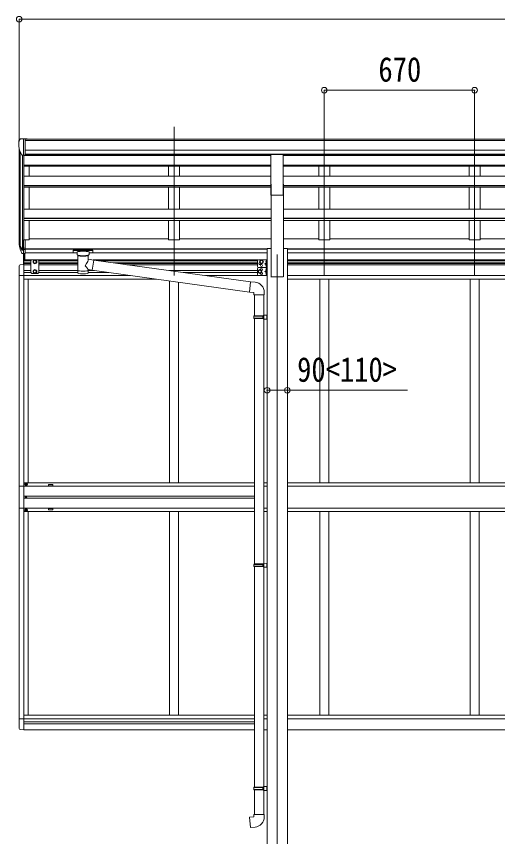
# Model space of a CAD drawing. Units: millimetres at full size, sheet at 1:25; details may follow other scales. Extents: x -6988 to 7066, y -4877 to 4823.
# Drawn here: x -312 to 1833, y -1406 to 2250 of the extents above; entities that cross this region are included whole.
import ezdxf
from ezdxf.enums import TextEntityAlignment as Align

# ---------------------------------------------------------------- set-up
doc = ezdxf.new("R2010")
doc.units = ezdxf.units.MM
doc.header["$LTSCALE"] = 25
doc.header["$PDMODE"] = 32
doc.header["$PDSIZE"] = 25
for name, color, linetype, lineweight in [('0-1_本体', 4, 'Continuous', 9), ('0-2_部品', 7, 'Continuous', 9), ('0-8_PARTS2', 2, 'Continuous', 9), ('0-A_寸法', 6, 'Continuous', 9), ('1-1_GLASS', 4, 'Continuous', 9), ('1-2_GLASS_SEAL', 7, 'Continuous', 9)]:
    doc.layers.add(name, color=color, linetype=linetype, lineweight=lineweight)
doc.styles.add('ＭＳ ゴシック', font='')
doc.styles.get('ＭＳ ゴシック').set_extended_font_data('MS Gothic')

msp = doc.modelspace()

# ---------------------------------------------------------------- linework, layer by layer
at = {"layer": '0-1_本体'}
for p, q in [((-273.37, 1702.42), (5073.63, 1702.42)), ((-273.37, 1697.07), (5073.63, 1697.07)), ((-299.87, 1250.3), (-299.87, 1665.67)), ((-295.59, 1646.87), (-295.59, 1228.3)), ((-273.37, 1653.54), (5073.63, 1653.54)), ((-285.87, 1631.51), (-285.87, 1210.3)), ((-279.87, 1631.04), (-279.87, 1254.73)), ((822.63, 1630.35), (-279.87, 1630.35)), ((-273.37, 1635.87), (5073.63, 1635.87)), ((822.63, 1633.5), (-273.37, 1633.5)), ((-254.87, 1633.5), (-254.87, 1630.35)), ((365.13, 1630.35), (365.13, 1633.5)), ((415.13, 1630.35), (415.13, 1633.5)), ((877.63, 1633.5), (3922.63, 1633.5)), ((877.63, 1630.35), (3922.63, 1630.35)), ((1035.13, 1630.35), (1035.13, 1633.5)), ((1085.13, 1630.35), (1085.13, 1633.5)), ((1705.13, 1630.35), (1705.13, 1633.5)), ((1755.13, 1630.35), (1755.13, 1633.5)), ((822.63, 1586.87), (-279.87, 1586.87)), ((822.63, 1582.79), (-279.87, 1582.79)), ((-254.87, 1582.76), (-254.87, 1537.77)), ((365.13, 1537.64), (365.13, 1582.79)), ((415.13, 1537.64), (415.13, 1582.79)), ((877.63, 1586.87), (3922.63, 1586.87)), ((877.63, 1582.79), (3922.63, 1582.79)), ((1035.13, 1537.64), (1035.13, 1582.79)), ((1085.13, 1537.64), (1085.13, 1582.79)), ((1705.13, 1537.64), (1705.13, 1582.79)), ((1755.13, 1537.64), (1755.13, 1582.79)), ((822.63, 1537.64), (-279.87, 1537.64)), ((877.63, 1537.64), (3922.63, 1537.64)), ((822.63, 1089.44), (822.63, 1502.08)), ((877.63, 1089.44), (877.63, 1502.08)), ((822.63, 1496.9), (-279.87, 1496.9)), ((822.63, 1495.41), (-279.87, 1495.41)), ((822.63, 1488.62), (-279.87, 1488.62)), ((-254.87, 1488.59), (-254.87, 1390.33)), ((365.13, 1390.33), (365.13, 1488.62)), ((415.13, 1390.33), (415.13, 1488.62)), ((877.63, 1496.9), (3922.63, 1496.9)), ((877.63, 1495.41), (3922.63, 1495.41)), ((877.63, 1488.62), (3922.63, 1488.62)), ((1035.13, 1390.33), (1035.13, 1488.62)), ((1085.13, 1390.33), (1085.13, 1488.62)), ((1705.13, 1390.33), (1705.13, 1488.62)), ((1755.13, 1390.33), (1755.13, 1488.62)), ((822.73, 1390.33), (-279.87, 1390.33)), ((877.53, 1390.33), (3922.63, 1390.33)), ((822.8, 1351.12), (-279.87, 1351.12)), ((822.71, 1349.64), (-279.87, 1349.64)), ((822.73, 1339.98), (-279.87, 1339.98)), ((-254.87, 1340.07), (-254.87, 1253.91)), ((365.13, 1339.98), (365.13, 1253.91)), ((415.13, 1339.98), (415.13, 1253.91)), ((877.47, 1351.12), (3922.63, 1351.12)), ((877.53, 1339.98), (3922.63, 1339.98)), ((877.55, 1349.64), (3922.63, 1349.64)), ((1035.13, 1339.98), (1035.13, 1253.91)), ((1085.13, 1339.98), (1085.13, 1253.91)), ((1705.13, 1339.98), (1705.13, 1253.91)), ((1755.13, 1339.98), (1755.13, 1253.91)), ((-273.37, 1253.91), (-254.87, 1253.91)), ((-254.87, 1258.71), (365.13, 1258.71)), ((365.13, 1253.91), (415.13, 1253.91)), ((822.86, 1258.71), (415.13, 1258.71)), ((822.86, 1258.71), (415.13, 1258.71)), ((877.4, 1258.71), (1035.13, 1258.71)), ((1035.13, 1253.91), (1085.13, 1253.91)), ((1705.13, 1258.71), (1085.13, 1258.71)), ((1705.13, 1253.91), (1755.13, 1253.91)), ((2375.13, 1258.71), (1755.13, 1258.71)), ((-273.37, 1214.58), (804.93, 1214.58)), ((-273.37, 1213.22), (804.93, 1213.22)), ((804.93, 1215.82), (822.63, 1215.82)), ((804.93, 1215.82), (804.93, -1960.56)), ((877.63, 1215.82), (895.33, 1215.82)), ((895.33, 1215.82), (895.33, -1960.56)), ((895.33, 1214.4), (3904.8, 1214.4)), ((895.33, 1213.02), (3904.93, 1213.02)), ((-273.37, 1195.84), (-41.87, 1195.84)), ((12.13, 1195.84), (804.93, 1195.84)), ((895.33, 1195.84), (3904.93, 1195.84)), ((822.37, 1089.44), (877.37, 1089.44))]:
    msp.add_line(p, q, dxfattribs=at)
at = {"layer": '0-2_部品'}
for p, q in [((-302.27, 1694.65), (-302.27, 1694.02)), ((-295.36, 1703.45), (-299.43, 1697.65)), ((-292.27, 1704.02), (-294.6, 1703.88)), ((-292.27, 1704.02), (-273.77, 1704.02)), ((-280.27, 1631.04), (-280.27, 1704.02)), ((-273.77, 1704.02), (-263.77, 1703.93)), ((-273.77, 1632.04), (-273.77, 1704.02)), ((-263.77, 1702.42), (-263.77, 1703.93)), ((-287.89, 1632.85), (-297.17, 1648.92)), ((-280.27, 1631.04), (-285.48, 1631.36)), ((-273.77, 1632.04), (-280.27, 1632.04)), ((822.23, 1634.15), (877.23, 1634.15)), ((822.23, 1453.22), (822.23, 1634.15)), ((877.23, 1453.22), (877.23, 1634.15)), ((822.23, 1453.22), (877.23, 1453.22)), ((-280.27, 1254.73), (-280.27, 1192.85)), ((-273.77, 1254.73), (-280.27, 1254.73)), ((-273.77, 1254.73), (-273.77, 1193.67)), ((-297.88, 1228.69), (-287.71, 1209.52)), ((-286.7, 1210.77), (-296.46, 1229.19)), ((-295.29, 1211.84), (-287.71, 1194.35)), ((-280.27, 1210.02), (-285.4, 1210.02)), ((-280.27, 1208.02), (-285.11, 1208.02)), ((-273.77, 1216.42), (-280.27, 1216.42)), ((-273.77, 1211.02), (-280.27, 1211.02)), ((-58.77, 1207.96), (-58.77, 1197.2)), ((-58.77, 1207.77), (-58.77, 1206.23)), ((-56.77, 1208.62), (26.23, 1208.62)), ((28.23, 1207.96), (28.23, 1197.2)), ((-280.27, 1192.85), (-285.11, 1192.85)), ((-273.77, 1193.67), (-280.27, 1193.67)), ((-56.77, 1206.45), (26.23, 1206.45)), ((-56.77, 1196.54), (-42.27, 1196.54)), ((-42.27, 1189.73), (-42.27, 1200)), ((-38.17, 1185.23), (-38.19, 1104.94)), ((7.63, 1167.65), (7.63, 1185.24)), ((11.73, 1189.73), (11.73, 1200)), ((11.73, 1196.54), (26.23, 1196.54)), ((32.85, 1163.75), (7.63, 1167.66)), ((32.85, 1163.75), (25.83, 1118.49)), ((32.85, 1163.75), (730.62, 1066.95)), ((7.65, 1104.94), (7.63, 1121.56)), ((7.63, 1121.31), (25.83, 1118.49)), ((726.61, 1021.12), (25.83, 1118.49)), ((751.45, 1065.13), (730.62, 1066.95)), ((746.53, 1009.38), (792.53, 1009.38)), ((748.53, 1009.38), (748.53, 915.38)), ((790.53, 1009.38), (790.53, 917.94)), ((792.53, 1009.38), (792.53, 1020.3)), ((746.53, 913.38), (747.53, 915.38)), ((747.53, 915.38), (790.53, 915.38)), ((786.05, 913.38), (785.62, 915.38)), ((788.53, 917.88), (804.53, 918.35)), ((788.53, 915.88), (788.53, 917.88)), ((788.53, 915.88), (790.53, 915.88)), ((804.53, 918.35), (804.53, 900.41)), ((746.53, 913.38), (790.53, 913.38)), ((746.53, 913.38), (746.53, 905.38)), ((746.53, 905.38), (790.53, 905.38)), ((746.53, 905.38), (747.53, 903.38)), ((747.53, 903.38), (790.53, 903.38)), ((748.53, 903.38), (748.53, -190.81)), ((788.53, 900.88), (788.53, 902.88)), ((788.53, 900.88), (804.53, 900.41)), ((790.53, 900.82), (790.53, -188.25)), ((746.53, -192.81), (747.53, -190.81)), ((746.53, -192.81), (790.53, -192.81)), ((746.53, -192.81), (746.53, -200.81)), ((746.53, -200.81), (790.53, -200.81)), ((746.53, -200.81), (747.53, -202.81)), ((747.53, -190.81), (790.53, -190.81)), ((747.53, -202.81), (790.53, -202.81)), ((748.53, -202.81), (748.53, -1185.97)), ((786.05, -192.81), (785.62, -190.81)), ((788.53, -188.31), (804.53, -187.84)), ((788.53, -190.31), (788.53, -188.31)), ((788.53, -190.31), (790.53, -190.31)), ((788.53, -205.31), (788.53, -203.31)), ((788.53, -205.31), (804.53, -205.78)), ((790.53, -205.37), (790.53, -1183.41)), ((804.53, -187.84), (804.53, -205.78)), ((746.53, -1187.97), (747.53, -1185.97)), ((746.53, -1187.97), (790.53, -1187.97)), ((746.53, -1187.97), (746.53, -1195.97)), ((746.53, -1195.97), (790.53, -1195.97)), ((746.53, -1195.97), (747.53, -1197.97)), ((747.53, -1185.97), (790.53, -1185.97)), ((747.53, -1197.97), (790.53, -1197.97)), ((748.53, -1197.97), (748.53, -1307.97)), ((786.05, -1187.97), (785.62, -1185.97)), ((788.53, -1183.47), (804.53, -1183)), ((788.53, -1185.47), (788.53, -1183.47)), ((788.53, -1185.47), (790.53, -1185.47)), ((788.53, -1200.47), (788.53, -1198.47)), ((788.53, -1200.47), (804.53, -1200.94)), ((790.53, -1200.53), (790.53, -1307.97)), ((804.53, -1183), (804.53, -1200.94)), ((746.53, -1307.97), (792.53, -1307.97)), ((746.53, -1317.97), (746.53, -1307.97)), ((792.53, -1307.97), (792.53, -1318.88))]:
    msp.add_line(p, q, dxfattribs=at)
for points in [[(-58.77, 1207.96), (-58.73, 1208.15), (-58.65, 1208.29), (-58.55, 1208.38), (-58.45, 1208.45), (-58.33, 1208.49), (-58.03, 1208.55), (-57.54, 1208.6), (-57, 1208.62), (-56.77, 1208.62)], [(26.23, 1208.62), (26.58, 1208.62), (27.11, 1208.59), (27.56, 1208.54), (27.87, 1208.46), (28.04, 1208.37), (28.16, 1208.23), (28.22, 1208.05), (28.23, 1207.96)], [(-58.77, 1197.2), (-58.73, 1197), (-58.65, 1196.87), (-58.55, 1196.77), (-58.45, 1196.71), (-58.33, 1196.67), (-58.03, 1196.61), (-57.54, 1196.56), (-57, 1196.54), (-56.77, 1196.54)], [(-42.23, 1189.78), (-42.25, 1189.43), (-42.01, 1188.47), (-41.49, 1187.59), (-40.68, 1186.75), (-39.57, 1185.95), (-38.17, 1185.23)], [(7.63, 1185.24), (7.86, 1185.33), (9.22, 1186.07), (10.33, 1186.91), (11.09, 1187.78), (11.55, 1188.68), (11.72, 1189.57)], [(26.23, 1196.54), (26.58, 1196.54), (27.11, 1196.57), (27.56, 1196.62), (27.87, 1196.69), (28.04, 1196.79), (28.16, 1196.93), (28.22, 1197.11), (28.23, 1197.2)], [(730.62, 1066.95), (726.61, 1021.12), (746.53, 1019.38), (746.53, 1009.38)], [(788.53, 902.88), (790.53, 902.88), (790.53, 915.88)], [(786.05, 913.38), (786.05, 905.38), (785.62, 903.38)], [(786.05, -192.81), (786.05, -200.81), (785.62, -202.81)], [(788.53, -203.31), (790.53, -203.31), (790.53, -190.31)], [(786.05, -1187.97), (786.05, -1195.97), (785.62, -1197.97)], [(788.53, -1198.47), (790.53, -1198.47), (790.53, -1185.47)], [(751.45, -1363.71), (730.62, -1365.53), (726.61, -1319.71), (746.53, -1317.97)]]:
    msp.add_lwpolyline(points, dxfattribs=at)
for centre, radius, start, end in [((-299.27, 1694.65), 3, 93, 180), ((-100.27, 1694.02), 202, 180, 192.90261), ((-294.54, 1702.88), 1, 93.5, 145), ((-285.29, 1634.35), 3, 210, 266.5), ((-211.61, 1250.86), 89.07, 174.49576, 194.41188), ((-212.32, 1255.14), 88.05, 177.22392, 197.21071), ((-167.05, 1247.92), 133.22, 183.27987, 195.71302), ((-285.11, 1211.02), 3, 210, 270), ((-285.4, 1211.52), 1.5, 210, 270), ((-285.11, 1195.85), 3, 210, 270), ((747.53, 1020.3), 45, 0, 85), ((747.53, -1318.88), 45, 275, 0)]:
    msp.add_arc(centre, radius, start, end, dxfattribs=at)
for centre, major_axis, ratio, start_param, end_param in [((-56.77, 1206.23), (2, 0), 0.109601, 1.5707963, 3.1415927), ((-15.27, 1200), (27, 0), 0.122176, 6.2831853, 9.424778), ((-15.26, 1184.77), (-22.91, 0.42), 0.072511, 0.0008029, 1.5715993), ((-15.26, 1183.15), (-22.91, 0.42), 0.072511, 0.0008029, 1.5715993), ((-15.28, 1184.77), (22.92, 0.42), 0.07247, 4.71158, 6.2823764), ((-15.28, 1183.15), (22.92, 0.42), 0.07247, 4.71158, 6.2823764), ((-4.27, 1189.73), (16, 0), 0.361356, 6.2636979, 6.2831853), ((26.23, 1206.23), (2, 0), 0.109601, 0, 1.5707963), ((-15.27, 1141.11), (-22.81, -26.62), 0.234429, 1.6855472, 3.1268519), ((-12.71, 1143.76), (20.32, -22.25), 0.045535, 0.0389954, 1.3075346), ((-15.27, 1104.94), (22.92, 0), 0.101955, 3.1415499, 6.2833984), ((-15.27, 1117.38), (22.91, 0), 0.122865, 3.1415927, 6.2831853)]:
    msp.add_ellipse(centre, major_axis=major_axis, ratio=ratio, start_param=start_param, end_param=end_param, dxfattribs=at)
at = {"layer": '0-8_PARTS2'}
for p, q in [((390.13, 1095.64), (390.13, 1758.17)), ((1060.13, 1095.64), (1060.13, 1758.17)), ((1730.13, 1095.64), (1730.13, 1758.17)), ((850.13, 1189.44), (850.13, -2060.56))]:
    msp.add_line(p, q, dxfattribs=at)
at = {"layer": '0-A_寸法'}
for p, q in [((-299.87, 2237.8), (-299.87, 1692.17)), ((-299.87, 2237.8), (5100.13, 2237.8)), ((1060.13, 1921.18), (1060.13, 1692.17)), ((1060.13, 1921.18), (1730.13, 1921.18)), ((1730.13, 1921.18), (1730.13, 1692.17)), ((805.13, 583.38), (895.13, 583.38)), ((895.13, 583.38), (1431.23, 583.38))]:
    msp.add_line(p, q, dxfattribs=at)
for p in [(-299.87, 2237.8), (1060.13, 1921.18), (1730.13, 1921.18), (805.13, 583.38), (895.13, 583.38)]:
    msp.add_point(p, dxfattribs=at)
at = {"layer": '1-1_GLASS'}
for p, q in [((-279.87, 1164.33), (-244.37, 1164.33)), ((-279.87, 1160.83), (-247.37, 1160.83)), ((-279.87, 1151.83), (-247.37, 1151.83)), ((-279.87, 1148.33), (-247.37, 1148.33)), ((-279.87, 1143.82), (-279.87, -929.67)), ((-247.37, 1143.33), (-279.87, 1143.33)), ((-215.37, 1164.33), (-37.77, 1164.33)), ((-212.37, 1160.83), (-37.77, 1160.83)), ((-212.37, 1151.83), (-37.78, 1151.83)), ((-212.37, 1148.33), (-37.78, 1148.33)), ((-37.78, 1143.33), (-212.37, 1143.33)), ((29.06, 1164.33), (765.14, 1164.33)), ((54.3, 1160.83), (763.16, 1160.83)), ((119.19, 1151.83), (763.13, 1151.83)), ((144.43, 1148.33), (763.13, 1148.33)), ((482.21, 1143.33), (180.48, 1143.33)), ((763.13, 1143.33), (482.21, 1143.33)), ((895.33, 1164.33), (3904.93, 1164.33)), ((895.33, 1160.83), (3904.93, 1160.83)), ((895.33, 1151.83), (3904.93, 1151.83)), ((895.33, 1148.33), (3904.93, 1148.33)), ((3904.93, 1143.33), (895.33, 1143.33)), ((-279.87, 1117.33), (-247.37, 1117.33)), ((-279.87, 1108.33), (-247.37, 1108.33)), ((-212.37, 1117.33), (-37.78, 1117.33)), ((-212.37, 1108.33), (-37.78, 1108.33)), ((-37.96, 1117.33), (-37.78, 1117.33)), ((-37.95, 1108.33), (-37.78, 1108.33)), ((8.04, 1117.33), (34.58, 1117.33)), ((8.05, 1108.33), (99.38, 1108.33)), ((367.96, 1117.33), (763.13, 1117.33)), ((432.86, 1108.33), (763.13, 1108.33)), ((-299.87, 1094.63), (-299.87, 155.83)), ((196.58, 1094.83), (-279.87, 1094.83)), ((311.77, 1078.83), (-279.87, 1078.83)), ((-259.87, 1079.33), (-259.87, 171.33)), ((370.13, 1070.72), (370.13, 171.33)), ((410.13, 1065.17), (410.13, 171.33)), ((530.2, 1094.83), (804.93, 1094.83)), ((895.33, 1094.83), (3904.93, 1094.83)), ((895.33, 1078.83), (3904.93, 1078.83)), ((1040.13, 1079.33), (1040.13, 171.33)), ((1080.13, 1079.33), (1080.13, 171.33)), ((1710.13, 1078.83), (1710.13, 171.33)), ((1750.13, 1078.83), (1750.13, 171.33)), ((-279.87, 171.33), (748.93, 171.33)), ((-279.87, 155.83), (748.93, 155.83)), ((790.93, 171.33), (804.93, 171.33)), ((790.93, 155.83), (804.93, 155.83)), ((895.33, 171.33), (3904.93, 171.33)), ((895.33, 155.83), (3904.93, 155.83)), ((748.93, 111.33), (-279.87, 111.33)), ((-279.87, 102.33), (748.93, 102.33)), ((-299.87, 57.83), (-299.87, -880.98)), ((-279.87, 57.83), (748.93, 57.83)), ((748.93, 42.33), (-279.87, 42.33)), ((-259.87, 42.33), (-259.87, -865.17)), ((370.13, 42.33), (370.13, -865.17)), ((410.13, 42.33), (410.13, -865.17)), ((790.93, 57.83), (804.93, 57.83)), ((790.93, 42.33), (804.93, 42.33)), ((895.33, 57.83), (3904.93, 57.83)), ((895.33, 42.33), (3904.93, 42.33)), ((1040.13, 42.33), (1040.13, -865.17)), ((1080.13, 42.33), (1080.13, -865.17)), ((1710.13, 42.33), (1710.13, -865.17)), ((1750.13, 42.33), (1750.13, -865.17)), ((-279.87, -865.17), (748.93, -865.17)), ((790.93, -865.17), (804.93, -865.17)), ((895.33, -865.17), (3904.93, -865.17)), ((-279.87, -881.17), (748.93, -881.17)), ((-279.87, -894.67), (746.93, -894.67)), ((-279.87, -903.67), (748.93, -903.67)), ((790.93, -881.17), (804.93, -881.17)), ((895.33, -881.17), (3904.93, -881.17)), ((-279.87, -929.67), (748.93, -929.67)), ((790.93, -929.67), (804.93, -929.67)), ((895.33, -929.67), (3904.93, -929.67))]:
    msp.add_line(p, q, dxfattribs=at)
for points in [[(-149.87, 157.83), (-169.87, 157.83), (-169.87, 162.83), (-149.87, 162.83)], [(-149.87, 55.83), (-169.87, 55.83), (-169.87, 50.83), (-149.87, 50.83)]]:
    msp.add_lwpolyline(points, close=True, dxfattribs=at)
at = {"layer": '1-2_GLASS_SEAL'}
for p, q in [((-281.37, 1143.82), (-281.37, 1192.85)), ((-279.87, 1143.82), (-279.87, 1193.67)), ((-274.37, 1164.33), (-274.37, 1193.67)), ((-300.37, 1137.53), (-300.37, 1094.63)), ((-279.87, 1143.83), (-295.16, 1143.03)), ((-243.37, 1165.33), (-247.37, 1161.33)), ((-247.37, 1161.33), (-247.37, 1107.83)), ((-216.37, 1165.33), (-243.37, 1165.33)), ((-236.37, 1160.08), (-229.87, 1163.83)), ((-236.37, 1152.57), (-236.37, 1160.08)), ((-229.87, 1148.82), (-236.37, 1152.57)), ((-229.87, 1163.83), (-223.37, 1160.08)), ((-223.37, 1152.57), (-229.87, 1148.82)), ((-223.37, 1160.08), (-223.37, 1152.57)), ((-216.37, 1165.33), (-212.37, 1161.33)), ((-212.37, 1107.83), (-212.37, 1161.33)), ((762.93, 1160.33), (762.93, 1135.33)), ((767.93, 1165.33), (804.93, 1165.33)), ((779.93, 1163.83), (773.43, 1160.08)), ((773.43, 1160.08), (773.43, 1152.57)), ((773.43, 1152.57), (779.93, 1148.82)), ((786.43, 1160.08), (779.93, 1163.83)), ((779.93, 1148.82), (786.43, 1152.57)), ((786.43, 1152.57), (786.43, 1160.08)), ((802.43, 1152.83), (795.43, 1147.83)), ((802.18, 1158.01), (799.95, 1159.13)), ((802.18, 1155.64), (799.95, 1154.53)), ((802.18, 1140.01), (799.95, 1141.13)), ((802.18, 1137.64), (799.95, 1136.53)), ((801.93, 1160.83), (801.13, 1160.69)), ((801.93, 1152.83), (801.13, 1152.97)), ((801.93, 1142.83), (801.13, 1142.69)), ((801.93, 1134.83), (801.13, 1134.97)), ((801.93, 1160.83), (802.43, 1160.74)), ((801.93, 1152.83), (801.93, 1160.83)), ((801.93, 1152.83), (802.43, 1152.92)), ((801.93, 1142.83), (802.43, 1142.74)), ((801.93, 1134.83), (801.93, 1142.83)), ((801.93, 1134.83), (802.43, 1134.92)), ((802.82, 1156.83), (802.18, 1158.01)), ((802.82, 1156.83), (802.18, 1155.64)), ((802.82, 1138.83), (802.18, 1140.01)), ((802.82, 1138.83), (802.18, 1137.64)), ((802.43, 1165.33), (802.43, 1130.33)), ((802.43, 1160.74), (802.43, 1152.92)), ((802.43, 1142.74), (802.43, 1134.92)), ((804.93, 1165.33), (804.93, 1130.33)), ((-243.37, 1103.83), (-247.37, 1107.83)), ((-216.37, 1103.83), (-243.37, 1103.83)), ((-216.37, 1103.83), (-212.37, 1107.83)), ((762.93, 1125.33), (762.93, 1100.33)), ((772.93, 1120.33), (766.43, 1116.58)), ((766.43, 1116.58), (766.43, 1109.07)), ((766.43, 1109.07), (772.93, 1105.32)), ((767.93, 1130.33), (804.93, 1130.33)), ((767.93, 1130.33), (804.93, 1130.33)), ((779.43, 1116.58), (772.93, 1120.33)), ((772.93, 1105.32), (779.43, 1109.07)), ((779.43, 1109.07), (779.43, 1116.58)), ((802.43, 1117.83), (795.43, 1112.83)), ((802.18, 1123.01), (799.95, 1124.13)), ((802.18, 1120.64), (799.95, 1119.53)), ((802.18, 1105.01), (799.95, 1106.13)), ((802.18, 1102.64), (799.95, 1101.53)), ((801.93, 1125.83), (801.13, 1125.69)), ((801.93, 1117.83), (801.13, 1117.97)), ((801.93, 1107.83), (801.13, 1107.69)), ((801.93, 1099.83), (801.13, 1099.97)), ((801.93, 1125.83), (802.43, 1125.74)), ((801.93, 1117.83), (801.93, 1125.83)), ((801.93, 1117.83), (802.43, 1117.92)), ((801.93, 1107.83), (802.43, 1107.74)), ((801.93, 1099.83), (801.93, 1107.83)), ((801.93, 1099.83), (802.43, 1099.92)), ((802.82, 1121.83), (802.18, 1123.01)), ((802.82, 1121.83), (802.18, 1120.64)), ((802.82, 1103.83), (802.18, 1105.01)), ((802.82, 1103.83), (802.18, 1102.64)), ((802.43, 1130.33), (802.43, 1095.33)), ((802.43, 1125.74), (802.43, 1117.92)), ((802.43, 1107.74), (802.43, 1099.92)), ((804.93, 1130.33), (804.93, 1095.33)), ((-279.87, 1094.63), (-300.37, 1094.63)), ((767.93, 1095.33), (804.93, 1095.33)), ((-270.37, 164.33), (-271.37, 164.33)), ((-267.37, 165.33), (-266.37, 165.33)), ((-271.1, 107.24), (-271.92, 107.24)), ((-268.64, 106.42), (-267.82, 106.42)), ((-270.37, 49.33), (-271.37, 49.33)), ((-267.37, 48.33), (-266.37, 48.33)), ((-279.87, -880.98), (-300.37, -880.98)), ((-300.37, -923.88), (-300.37, -880.98)), ((-279.87, -930.18), (-295.16, -929.38))]:
    msp.add_line(p, q, dxfattribs=at)
for points in [[(802.43, 1147.83), (795.43, 1147.83), (802.43, 1142.83)], [(-229.87, 1120.33), (-236.37, 1116.58), (-236.37, 1109.07)], [(-236.37, 1109.07), (-229.87, 1105.32), (-223.37, 1109.07)], [(-223.37, 1109.07), (-223.37, 1116.58), (-229.87, 1120.33)], [(802.43, 1112.83), (795.43, 1112.83), (802.43, 1107.83)], [(-279.87, 155.83), (-300.57, 155.83), (-300.57, 57.83), (-279.87, 57.83)], [(-271.37, 164.33), (-271.37, 165.33), (-270.37, 165.33)], [(-269.37, 166.33), (-269.37, 167.33), (-268.37, 167.33), (-268.37, 166.33)], [(-268.37, 163.33), (-268.37, 162.33), (-269.37, 162.33), (-269.37, 163.33)], [(-266.37, 165.33), (-266.37, 164.33), (-267.37, 164.33)], [(-271.92, 107.24), (-271.92, 106.42), (-271.1, 106.42)], [(-269.46, 108.06), (-269.46, 108.88), (-270.28, 108.88), (-270.28, 108.06)], [(-270.28, 105.6), (-270.28, 104.78), (-269.46, 104.78), (-269.46, 105.6)], [(-267.82, 106.42), (-267.82, 107.24), (-268.64, 107.24)], [(-271.37, 49.33), (-271.37, 48.33), (-270.37, 48.33)], [(-268.37, 50.33), (-268.37, 51.33), (-269.37, 51.33), (-269.37, 50.33)], [(-269.37, 47.33), (-269.37, 46.33), (-268.37, 46.33), (-268.37, 47.33)], [(-266.37, 48.33), (-266.37, 49.33), (-267.37, 49.33)]]:
    msp.add_lwpolyline(points, dxfattribs=at)
for centre, radius in [((-229.87, 1156.33), 8.5), ((-229.87, 1156.33), 7.5), ((-229.87, 1156.33), 6.5), ((779.93, 1156.33), 8.5), ((779.93, 1156.33), 7.5), ((779.93, 1156.33), 6.5), ((779.93, 1139.33), 4.25), ((-229.87, 1112.83), 8.5), ((-229.87, 1112.83), 7.5), ((-229.87, 1112.83), 6.5), ((772.93, 1112.83), 8.5), ((772.93, 1112.83), 7.5), ((772.93, 1112.83), 6.5), ((-268.87, 164.83), 5.9), ((-269.87, 106.83), 3.75), ((-268.87, 48.83), 5.9)]:
    msp.add_circle(centre, radius, dxfattribs=at)
for centre, radius, start, end in [((-294.87, 1137.53), 5.5, 93, 180), ((767.93, 1160.33), 5, 90, 180), ((767.93, 1135.33), 5, 180, 270), ((772.93, 1147.83), 4.25, 94.76077, 6.29431), ((806.03, 1156.83), 6.5, 147.94412, 212.05588), ((806.03, 1138.83), 6.5, 147.94412, 212.05588), ((801.29, 1159.8), 0.9, 100, 147.94412), ((801.29, 1153.86), 0.9, 212.05588, 260), ((801.29, 1141.8), 0.9, 100, 147.94412), ((801.29, 1135.86), 0.9, 212.05588, 260), ((767.93, 1125.33), 5, 90, 180), ((767.93, 1100.33), 5, 180, 270), ((779.93, 1121.33), 4.25, 274.76077, 186.29431), ((779.93, 1104.33), 4.25, 173.70569, 85.23923), ((806.03, 1121.83), 6.5, 147.94412, 212.05588), ((806.03, 1103.83), 6.5, 147.94412, 212.05588), ((801.29, 1124.8), 0.9, 100, 147.94412), ((801.29, 1118.86), 0.9, 212.05588, 260), ((801.29, 1106.8), 0.9, 100, 147.94412), ((801.29, 1100.86), 0.9, 212.05588, 260), ((-270.37, 166.33), 1, 270, 0), ((-270.37, 163.33), 1, 0, 90), ((-267.37, 166.33), 1, 180, 270), ((-267.37, 163.33), 1, 90, 180), ((-271.1, 108.06), 0.82, 270, 0), ((-271.1, 105.6), 0.82, 0, 90), ((-268.64, 108.06), 0.82, 180, 270), ((-268.64, 105.6), 0.82, 90, 180), ((-270.37, 50.33), 1, 270, 0), ((-270.37, 47.33), 1, 0, 90), ((-267.37, 50.33), 1, 180, 270), ((-267.37, 47.33), 1, 90, 180), ((-294.87, -923.88), 5.5, 180, 267)]:
    msp.add_arc(centre, radius, start, end, dxfattribs=at)

# ---------------------------------------------------------------- texts
at = {"layer": '0-A_寸法', "color": 7, "style": 'ＭＳ ゴシック', "width": 0.85}
for s, p in [('670', (1301.38, 1926.18)), ('90<110>', (939.01, 588.38))]:
    msp.add_text(s, height=110, dxfattribs=at).set_placement(p, align=Align.BOTTOM_LEFT)

doc.saveas('drawing.dxf')
